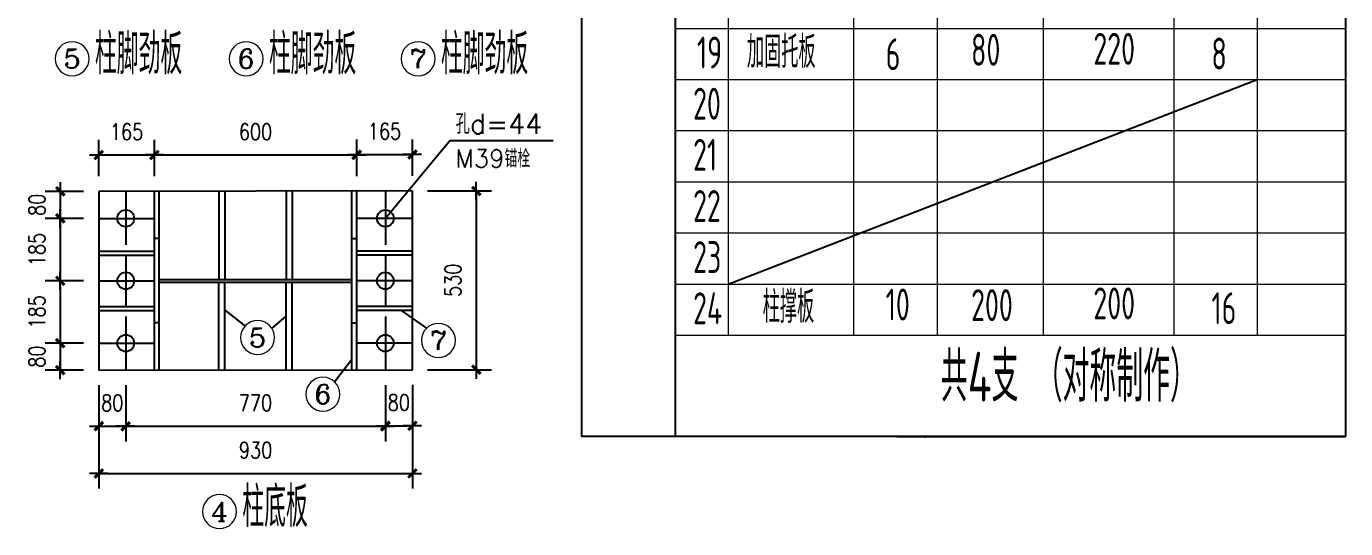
# Model space of a CAD drawing. Header units: millimetres. Extents: x 2451220 to 4527627, y -5186613 to -1639140.
# Drawn here: x 2491766 to 2499592, y -1736798 to -1733821 of the extents above; entities that cross this region are included whole.
import ezdxf
from ezdxf.enums import TextEntityAlignment as Align

# ---------------------------------------------------------------- set-up
doc = ezdxf.new("R2010")
doc.units = ezdxf.units.MM
doc.header["$LTSCALE"] = 1000
doc.header["$PDMODE"] = 34
doc.linetypes.add('CENTER', pattern=[50.8, 31.75, -6.35, 6.35, -6.35])
doc.layers.add('轴线层', color=1, linetype='CENTER', lineweight=15)
doc.layers.add('钢架', color=7, linetype='Continuous', lineweight=25)
doc.styles.add('COMPLEX', font='COMPLEX')
doc.styles.add('DIM_FONT', font='simplex.shx', dxfattribs={"width": 0.8, "bigfont": 'hztxt.shx'})
doc.styles.add('hz', font='gbenor.shx', dxfattribs={"width": 0.75, "height": 100, "bigfont": 'gbcbig.shx'})
doc.styles.get("Standard").update_dxf_attribs({"font": 'txt', "bigfont": 'gbcbig.shx'})
doc.dimstyles.new('WGH(2)', dxfattribs={"dimscale": 1.2, "dimtxt": 100, "dimasz": 0.5, "dimexe": 75, "dimexo": 75, "dimgap": 75, "dimtad": 1, "dimdec": 0, "dimlfac": 0.5, "dimzin": 0, "dimdsep": 46, "dimtxsty": 'DIM_FONT', "dimblk1": '_DIMX', "dimblk2": '_DIMX', "dimsah": 1, "dimcen": 0.09, "dimclrd": 3, "dimclre": 3, "dimclrt": 7, "dimadec": 0, "dimazin": 0, "dimtfac": 1, "dimtdec": 0, "dimtix": 1, "dimtmove": 2, "dimatfit": 3, "dimldrblk": '_DIMX', "dimfxl": 1, "dimtolj": 1, "dimtzin": 0, "dimarcsym": 0})

# ---------------------------------------------------------------- blocks, each defined once
blk = doc.blocks.new('轴线标号')
at = {"lineweight": 13}
blk.add_circle((0, 0), 0.5, dxfattribs=at)
at = {"layer": '钢架', "lineweight": 13, "style": 'COMPLEX', "width": 1.041667}
blk.add_attdef('A', text='', height=0.56, dxfattribs=at).set_placement((-0.25, -0.28), (0.25, -0.28), align=Align.FIT)
blk = doc.blocks.new('_DIMX')
blk.add_line((-150, 0), (150, 0))
at = {"const_width": 50}
blk.add_lwpolyline([(-70, -70), (70, 70)], dxfattribs=at)
blk = doc.blocks.new('*D1970')
at = {"color": 3, "lineweight": -2}
for p, q in [((2492195.6, -1735949), (2492195.6, -1736281.7)), ((2492355.6, -1735949), (2492355.6, -1736281.7)), ((2492195.3, -1736191.7), (2492194.9, -1736191.7)), ((2492195.6, -1736191.7), (2492355.6, -1736191.7)), ((2492356, -1736191.7), (2492356.3, -1736191.7))]:
    blk.add_line(p, q, dxfattribs=at)
at = {"layer": 'Defpoints', "color": 0}
for p in [(2492195.6, -1735859), (2492355.6, -1735859), (2492355.6, -1736191.7)]:
    blk.add_point(p, dxfattribs=at)
at = {"color": 3, "lineweight": -2, "xscale": 0.36, "yscale": 0.36, "zscale": 0.36}
blk.add_blockref('_DIMX', (2492195.6, -1736191.7), dxfattribs=at)
at = {"color": 3, "lineweight": -2, "xscale": 0.36, "yscale": 0.36, "zscale": 0.36, "rotation": 180}
blk.add_blockref('_DIMX', (2492355.6, -1736191.7), dxfattribs=at)
at = {"color": 7, "insert": (2492275.6, -1736053.7), "char_height": 96, "attachment_point": 5, "style": 'DIM_FONT'}
blk.add_mtext('\\A1;80', dxfattribs=at)
blk = doc.blocks.new('*D418')
at = {"color": 3, "lineweight": -2}
for p, q in [((2492355.6, -1735949), (2492355.6, -1736281.7)), ((2493895.6, -1735949), (2493895.6, -1736281.7)), ((2492356, -1736191.7), (2493895.3, -1736191.7))]:
    blk.add_line(p, q, dxfattribs=at)
at = {"layer": 'Defpoints', "color": 0}
for p in [(2492355.6, -1735859), (2493895.6, -1735859), (2493895.6, -1736191.7)]:
    blk.add_point(p, dxfattribs=at)
at = {"color": 3, "lineweight": -2, "xscale": 0.36, "yscale": 0.36, "zscale": 0.36, "rotation": 180}
blk.add_blockref('_DIMX', (2492355.6, -1736191.7), dxfattribs=at)
at = {"color": 3, "lineweight": -2, "xscale": 0.36, "yscale": 0.36, "zscale": 0.36}
blk.add_blockref('_DIMX', (2493895.6, -1736191.7), dxfattribs=at)
at = {"color": 7, "insert": (2493125.6, -1736053.7), "char_height": 96, "attachment_point": 5, "style": 'DIM_FONT'}
blk.add_mtext('\\A1;770', dxfattribs=at)
blk = doc.blocks.new('*D1971')
at = {"color": 3, "lineweight": -2}
for p, q in [((2493895.6, -1735949), (2493895.6, -1736279)), ((2494056, -1735946.3), (2494056, -1736279)), ((2493895.3, -1736189), (2493894.9, -1736189)), ((2493895.6, -1736189), (2494056, -1736189)), ((2494056.4, -1736189), (2494056.7, -1736189))]:
    blk.add_line(p, q, dxfattribs=at)
at = {"layer": 'Defpoints', "color": 0}
for p in [(2493895.6, -1735859), (2494056, -1735856.3), (2494056, -1736189)]:
    blk.add_point(p, dxfattribs=at)
at = {"color": 3, "lineweight": -2, "xscale": 0.36, "yscale": 0.36, "zscale": 0.36}
blk.add_blockref('_DIMX', (2493895.6, -1736189), dxfattribs=at)
at = {"color": 3, "lineweight": -2, "xscale": 0.36, "yscale": 0.36, "zscale": 0.36, "rotation": 180}
blk.add_blockref('_DIMX', (2494056, -1736189), dxfattribs=at)
at = {"color": 7, "insert": (2493975.8, -1736051), "char_height": 96, "attachment_point": 5, "style": 'DIM_FONT'}
blk.add_mtext('\\A1;80', dxfattribs=at)
blk = doc.blocks.new('*D1972')
at = {"color": 3, "lineweight": -2}
for p, q in [((2492105.6, -1734799), (2491877.2, -1734799)), ((2491967.2, -1734798.6), (2491967.2, -1734798.2)), ((2491967.2, -1734799), (2491967.2, -1734959)), ((2492105.6, -1734959), (2491877.2, -1734959)), ((2491967.2, -1734959.3), (2491967.2, -1734959.7))]:
    blk.add_line(p, q, dxfattribs=at)
at = {"layer": 'Defpoints', "color": 0}
for p in [(2492195.6, -1734799), (2491967.2, -1734959), (2492195.6, -1734959)]:
    blk.add_point(p, dxfattribs=at)
at = {"color": 3, "lineweight": -2, "xscale": 0.36, "yscale": 0.36, "zscale": 0.36}
for p, rotation in [((2491967.2, -1734799), 270), ((2491967.2, -1734959), 90)]:
    blk.add_blockref('_DIMX', p, dxfattribs=dict(at, rotation=rotation))
at = {"color": 7, "insert": (2491829.2, -1734879), "char_height": 96, "attachment_point": 5, "rotation": 90, "style": 'DIM_FONT'}
blk.add_mtext('\\A1;80', dxfattribs=at)
blk = doc.blocks.new('*D1973')
at = {"color": 3, "lineweight": -2}
for p, q in [((2492105.6, -1734959), (2491877.2, -1734959)), ((2491967.2, -1734959.3), (2491967.2, -1735328.6)), ((2492105.6, -1735329), (2491877.2, -1735329))]:
    blk.add_line(p, q, dxfattribs=at)
at = {"layer": 'Defpoints', "color": 0}
for p in [(2492195.6, -1734959), (2491967.2, -1735329), (2492195.6, -1735329)]:
    blk.add_point(p, dxfattribs=at)
at = {"color": 3, "lineweight": -2, "xscale": 0.36, "yscale": 0.36, "zscale": 0.36}
for p, rotation in [((2491967.2, -1734959), 90), ((2491967.2, -1735329), 270)]:
    blk.add_blockref('_DIMX', p, dxfattribs=dict(at, rotation=rotation))
at = {"color": 7, "insert": (2491829.2, -1735144), "char_height": 96, "attachment_point": 5, "rotation": 90, "style": 'DIM_FONT'}
blk.add_mtext('\\A1;185', dxfattribs=at)
blk = doc.blocks.new('*D1974')
at = {"color": 3, "lineweight": -2}
for p, q in [((2492105.6, -1735329), (2491877.2, -1735329)), ((2491967.2, -1735329.3), (2491967.2, -1735698.6)), ((2492105.6, -1735699), (2491877.2, -1735699))]:
    blk.add_line(p, q, dxfattribs=at)
at = {"layer": 'Defpoints', "color": 0}
for p in [(2492195.6, -1735329), (2491967.2, -1735699), (2492195.6, -1735699)]:
    blk.add_point(p, dxfattribs=at)
at = {"color": 3, "lineweight": -2, "xscale": 0.36, "yscale": 0.36, "zscale": 0.36}
for p, rotation in [((2491967.2, -1735329), 90), ((2491967.2, -1735699), 270)]:
    blk.add_blockref('_DIMX', p, dxfattribs=dict(at, rotation=rotation))
at = {"color": 7, "insert": (2491829.2, -1735514), "char_height": 96, "attachment_point": 5, "rotation": 90, "style": 'DIM_FONT'}
blk.add_mtext('\\A1;185', dxfattribs=at)
blk = doc.blocks.new('*D1975')
at = {"color": 3, "lineweight": -2}
for p, q in [((2492105.6, -1735699), (2491877.2, -1735699)), ((2491967.2, -1735698.6), (2491967.2, -1735698.2)), ((2491967.2, -1735699), (2491967.2, -1735859)), ((2492105.6, -1735859), (2491877.2, -1735859)), ((2491967.2, -1735859.3), (2491967.2, -1735859.7))]:
    blk.add_line(p, q, dxfattribs=at)
at = {"layer": 'Defpoints', "color": 0}
for p in [(2492195.6, -1735699), (2491967.2, -1735859), (2492195.6, -1735859)]:
    blk.add_point(p, dxfattribs=at)
at = {"color": 3, "lineweight": -2, "xscale": 0.36, "yscale": 0.36, "zscale": 0.36}
for p, rotation in [((2491967.2, -1735699), 270), ((2491967.2, -1735859), 90)]:
    blk.add_blockref('_DIMX', p, dxfattribs=dict(at, rotation=rotation))
at = {"color": 7, "insert": (2491829.2, -1735779), "char_height": 96, "attachment_point": 5, "rotation": 90, "style": 'DIM_FONT'}
blk.add_mtext('\\A1;80', dxfattribs=at)
blk = doc.blocks.new('*D1976')
at = {"color": 3, "lineweight": -2}
for p, q in [((2492195.6, -1734709), (2492195.6, -1734493.3)), ((2492525.6, -1734709), (2492525.6, -1734493.3)), ((2492195.3, -1734583.3), (2492194.9, -1734583.3)), ((2492195.6, -1734583.3), (2492525.6, -1734583.3)), ((2492526, -1734583.3), (2492526.3, -1734583.3))]:
    blk.add_line(p, q, dxfattribs=at)
at = {"layer": 'Defpoints', "color": 0}
for p in [(2492525.6, -1734583.3), (2492195.6, -1734799), (2492525.6, -1734799)]:
    blk.add_point(p, dxfattribs=at)
at = {"color": 3, "lineweight": -2, "xscale": 0.36, "yscale": 0.36, "zscale": 0.36}
blk.add_blockref('_DIMX', (2492195.6, -1734583.3), dxfattribs=at)
at = {"color": 3, "lineweight": -2, "xscale": 0.36, "yscale": 0.36, "zscale": 0.36, "rotation": 180}
blk.add_blockref('_DIMX', (2492525.6, -1734583.3), dxfattribs=at)
at = {"color": 7, "insert": (2492360.6, -1734445.3), "char_height": 96, "attachment_point": 5, "style": 'DIM_FONT'}
blk.add_mtext('\\A1;165', dxfattribs=at)
blk = doc.blocks.new('*D1977')
at = {"color": 3, "lineweight": -2}
for p, q in [((2492525.6, -1734709), (2492525.6, -1734493.3)), ((2493725.6, -1734709), (2493725.6, -1734493.3)), ((2492526, -1734583.3), (2493725.3, -1734583.3))]:
    blk.add_line(p, q, dxfattribs=at)
at = {"layer": 'Defpoints', "color": 0}
for p in [(2493725.6, -1734583.3), (2492525.6, -1734799), (2493725.6, -1734799)]:
    blk.add_point(p, dxfattribs=at)
at = {"color": 3, "lineweight": -2, "xscale": 0.36, "yscale": 0.36, "zscale": 0.36, "rotation": 180}
blk.add_blockref('_DIMX', (2492525.6, -1734583.3), dxfattribs=at)
at = {"color": 3, "lineweight": -2, "xscale": 0.36, "yscale": 0.36, "zscale": 0.36}
blk.add_blockref('_DIMX', (2493725.6, -1734583.3), dxfattribs=at)
at = {"color": 7, "insert": (2493125.6, -1734445.3), "char_height": 96, "attachment_point": 5, "style": 'DIM_FONT'}
blk.add_mtext('\\A1;600', dxfattribs=at)
blk = doc.blocks.new('*D1978')
at = {"color": 3, "lineweight": -2}
for p, q in [((2493725.6, -1734709), (2493725.6, -1734490.6)), ((2494056, -1734706.3), (2494056, -1734490.6)), ((2493725.3, -1734580.6), (2493724.9, -1734580.6)), ((2493725.6, -1734580.6), (2494056, -1734580.6)), ((2494056.4, -1734580.6), (2494056.7, -1734580.6))]:
    blk.add_line(p, q, dxfattribs=at)
at = {"layer": 'Defpoints', "color": 0}
for p in [(2494056, -1734580.6), (2493725.6, -1734799), (2494056, -1734796.3)]:
    blk.add_point(p, dxfattribs=at)
at = {"color": 3, "lineweight": -2, "xscale": 0.36, "yscale": 0.36, "zscale": 0.36}
blk.add_blockref('_DIMX', (2493725.6, -1734580.6), dxfattribs=at)
at = {"color": 3, "lineweight": -2, "xscale": 0.36, "yscale": 0.36, "zscale": 0.36, "rotation": 180}
blk.add_blockref('_DIMX', (2494056, -1734580.6), dxfattribs=at)
at = {"color": 7, "insert": (2493890.8, -1734442.6), "char_height": 96, "attachment_point": 5, "style": 'DIM_FONT'}
blk.add_mtext('\\A1;165', dxfattribs=at)
blk = doc.blocks.new('*D1979')
at = {"color": 3, "lineweight": -2}
for p, q in [((2494146, -1734796.3), (2494525, -1734796.3)), ((2494435, -1734796.6), (2494435, -1735855.9)), ((2494146, -1735856.3), (2494525, -1735856.3))]:
    blk.add_line(p, q, dxfattribs=at)
at = {"layer": 'Defpoints', "color": 0}
for p in [(2494056, -1734796.3), (2494056, -1735856.3), (2494435, -1735856.3)]:
    blk.add_point(p, dxfattribs=at)
at = {"color": 3, "lineweight": -2, "xscale": 0.36, "yscale": 0.36, "zscale": 0.36}
for p, rotation in [((2494435, -1734796.3), 90), ((2494435, -1735856.3), 270)]:
    blk.add_blockref('_DIMX', p, dxfattribs=dict(at, rotation=rotation))
at = {"color": 7, "insert": (2494297, -1735326.3), "char_height": 96, "attachment_point": 5, "rotation": 90, "style": 'DIM_FONT'}
blk.add_mtext('\\A1;530', dxfattribs=at)
blk = doc.blocks.new('*D1980')
at = {"color": 3, "lineweight": -2}
for p, q in [((2492195.6, -1735949), (2492195.6, -1736561.4)), ((2494056, -1735946.3), (2494056, -1736561.4)), ((2492196, -1736471.4), (2494055.6, -1736471.4))]:
    blk.add_line(p, q, dxfattribs=at)
at = {"layer": 'Defpoints', "color": 0}
for p in [(2492195.6, -1735859), (2494056, -1735856.3), (2494056, -1736471.4)]:
    blk.add_point(p, dxfattribs=at)
at = {"color": 3, "lineweight": -2, "xscale": 0.36, "yscale": 0.36, "zscale": 0.36, "rotation": 180}
blk.add_blockref('_DIMX', (2492195.6, -1736471.4), dxfattribs=at)
at = {"color": 3, "lineweight": -2, "xscale": 0.36, "yscale": 0.36, "zscale": 0.36}
blk.add_blockref('_DIMX', (2494056, -1736471.4), dxfattribs=at)
at = {"color": 7, "insert": (2493125.8, -1736333.4), "char_height": 96, "attachment_point": 5, "style": 'DIM_FONT'}
blk.add_mtext('\\A1;930', dxfattribs=at)

msp = doc.modelspace()

# ---------------------------------------------------------------- linework, layer by layer
at = {"color": 1}
for p, q in [((2495058.8, -1728203.7), (2495058.8, -1736251.5)), ((2495617.8, -1736251.5), (2495617.8, -1728844.4))]:
    msp.add_line(p, q, dxfattribs=at)
for p, q in [((2499592, -1728203.7), (2499592, -1736251.5)), ((2495929.8, -1735348.5), (2499068, -1734135.7)), ((2494280.3, -1734496.6), (2493895.6, -1734959)), ((2494280.3, -1734496.6), (2494891.8, -1734496.6)), ((2494056, -1734796.3), (2492195.6, -1734799)), ((2492195.6, -1734799), (2492195.6, -1735859)), ((2492355.6, -1734799), (2492355.6, -1735117)), ((2492525.6, -1735859), (2492525.6, -1734799)), ((2492553.6, -1735859), (2492553.6, -1734799)), ((2492907.6, -1734799), (2492907.6, -1735321)), ((2492943.6, -1734799), (2492943.6, -1735321)), ((2493307.6, -1734799), (2493307.6, -1735321)), ((2493343.6, -1734799), (2493343.6, -1735321)), ((2493697.6, -1735859), (2493697.6, -1734799)), ((2493725.6, -1735859), (2493725.6, -1734799)), ((2493895.6, -1734799), (2493895.6, -1735117)), ((2494056, -1735856.3), (2494056, -1734796.3)), ((2492195.6, -1734959), (2492525.6, -1734959)), ((2494055.6, -1734959), (2493725.6, -1734959)), ((2492553.6, -1735079), (2492525.6, -1735079)), ((2493697.6, -1735079), (2493725.6, -1735079)), ((2492195.6, -1735152.7), (2492525.6, -1735152.7)), ((2492195.6, -1735176.7), (2492525.6, -1735176.7)), ((2492355.6, -1735176.7), (2492355.6, -1735481.3)), ((2494055.6, -1735152.7), (2493725.6, -1735152.7)), ((2494055.6, -1735176.7), (2493725.6, -1735176.7)), ((2493895.6, -1735176.7), (2493895.6, -1735481.3)), ((2492195.6, -1735329), (2492525.6, -1735329)), ((2492553.6, -1735321), (2493697.6, -1735321)), ((2492553.6, -1735337), (2493697.6, -1735337)), ((2492907.6, -1735859), (2492907.6, -1735337)), ((2492943.6, -1735859), (2492943.6, -1735337)), ((2493307.6, -1735859), (2493307.6, -1735337)), ((2493343.6, -1735859), (2493343.6, -1735337)), ((2494055.6, -1735329), (2493725.6, -1735329)), ((2492195.6, -1735481.3), (2492525.6, -1735481.3)), ((2492195.6, -1735505.3), (2492525.6, -1735505.3)), ((2493063.9, -1735597), (2492943.6, -1735502.4)), ((2494055.6, -1735481.3), (2493725.6, -1735481.3)), ((2494055.6, -1735505.3), (2493725.6, -1735505.3)), ((2494141.3, -1735609.2), (2493990.9, -1735505.3)), ((2492355.6, -1735541), (2492355.6, -1735859)), ((2492553.6, -1735579), (2492525.6, -1735579)), ((2493222.7, -1735611.2), (2493307.6, -1735538)), ((2493697.6, -1735579), (2493725.6, -1735579)), ((2493895.6, -1735541), (2493895.6, -1735859)), ((2492195.6, -1735699), (2492525.6, -1735699)), ((2494055.6, -1735699), (2493725.6, -1735699)), ((2493594.4, -1735928), (2493697.6, -1735793)), ((2492195.6, -1735859), (2494056, -1735856.3)), ((2496930.8, -1736251.5), (2499592, -1736251.5))]:
    msp.add_line(p, q)
at = {"lineweight": -3}
msp.add_line((2499592, -1736251.5), (2495058.8, -1736251.5), dxfattribs=at)
for centre in [(2492355.6, -1734959), (2493895.6, -1734959), (2492355.6, -1735329), (2493895.6, -1735329), (2492355.6, -1735699), (2493895.6, -1735699)]:
    msp.add_circle(centre, 50)
at = {"layer": '钢架', "lineweight": 13}
for p, q in [((2495929.8, -1728203.7), (2495929.8, -1735651.7)), ((2496673.4, -1728203.7), (2496673.4, -1733857.7)), ((2497798.8, -1728203.7), (2497798.8, -1734135.7)), ((2498572.8, -1728203.7), (2498572.8, -1735651.7)), ((2499068, -1728203.7), (2499068, -1735651.7)), ((2497169.3, -1731598.7), (2497169.3, -1735651.7)), ((2495617.8, -1733832.5), (2499592, -1733832.5)), ((2495617.8, -1733832.5), (2499592, -1733832.5)), ((2495617.8, -1733832.5), (2499592, -1733832.5)), ((2495617.8, -1733832.5), (2499592, -1733832.5)), ((2495617.8, -1733832.5), (2499592, -1733832.5)), ((2496673.4, -1733857.7), (2496673.4, -1735651.7)), ((2495617.8, -1734135.7), (2499592, -1734135.7)), ((2497798.8, -1734128.4), (2497798.8, -1735651.7)), ((2497798.8, -1734135.7), (2497798.8, -1735651.7)), ((2495617.8, -1734438.9), (2499592, -1734438.9)), ((2497798.8, -1734431.6), (2497798.8, -1735651.7)), ((2495617.8, -1734742.1), (2499592, -1734742.1)), ((2495617.8, -1734742.1), (2499592, -1734742.1)), ((2497798.8, -1734742.1), (2497798.8, -1735369.6)), ((2495617.8, -1735045.3), (2499592, -1735045.3)), ((2495617.8, -1735348.5), (2499592, -1735348.5)), ((2497798.8, -1735341.2), (2497798.8, -1735649.8)), ((2497798.8, -1735565.8), (2497798.8, -1735574.5)), ((2495617.8, -1735651.7), (2499592, -1735651.7)), ((2497098, -1736251.5), (2497098, -1736260.2))]:
    msp.add_line(p, q, dxfattribs=at)

# ---------------------------------------------------------------- block references
ref = msp.add_blockref('轴线标号', (2492037.7, -1734012.9), dxfattribs=dict(xscale=-201.8218843135983, yscale=201.8218843135983, zscale=201.8218843136332))
ref.add_attrib('A', '5', dxfattribs={"layer": '钢架', "lineweight": 13, "height": 113, "style": 'COMPLEX', "width": 1.339286}).set_placement((2491987.2, -1734069.4), (2492088.1, -1734069.4), align=Align.FIT)
ref = msp.add_blockref('轴线标号', (2493069.9, -1734012.9), dxfattribs=dict(xscale=-201.8218843135983, yscale=201.8218843135983, zscale=201.8218843136332))
ref.add_attrib('A', '6', dxfattribs={"layer": '钢架', "lineweight": 13, "height": 113, "style": 'COMPLEX', "width": 1.339286}).set_placement((2493019.5, -1734069.4), (2493120.4, -1734069.4), align=Align.FIT)
ref = msp.add_blockref('轴线标号', (2494089.9, -1734012.9), dxfattribs=dict(xscale=-201.8218843135983, yscale=201.8218843135983, zscale=201.8218843136332))
ref.add_attrib('A', '7', dxfattribs={"layer": '钢架', "lineweight": 13, "height": 113, "style": 'COMPLEX', "width": 1.339286}).set_placement((2494039.5, -1734069.4), (2494140.4, -1734069.4), align=Align.FIT)
ref = msp.add_blockref('轴线标号', (2493137.8, -1735665.7), dxfattribs=dict(xscale=-201.8218843135983, yscale=201.8218843135983, zscale=201.8218843136332))
ref.add_attrib('A', '5', dxfattribs={"layer": '钢架', "lineweight": 13, "height": 113, "style": 'COMPLEX', "width": 1.339286}).set_placement((2493087.3, -1735722.3), (2493188.2, -1735722.3), align=Align.FIT)
ref = msp.add_blockref('轴线标号', (2494210.5, -1735682.7), dxfattribs=dict(xscale=-201.8218843135983, yscale=201.8218843135983, zscale=201.8218843136332))
ref.add_attrib('A', '7', dxfattribs={"layer": '钢架', "lineweight": 13, "height": 113, "style": 'COMPLEX', "width": 1.339286}).set_placement((2494160.1, -1735739.2), (2494261, -1735739.2), align=Align.FIT)
ref = msp.add_blockref('轴线标号', (2493525.5, -1736001.7), dxfattribs=dict(xscale=-201.8218843135983, yscale=201.8218843135983, zscale=201.8218843136332))
ref.add_attrib('A', '6', dxfattribs={"layer": '钢架', "lineweight": 13, "height": 113, "style": 'COMPLEX', "width": 1.339286}).set_placement((2493475, -1736058.2), (2493575.9, -1736058.2), align=Align.FIT)
ref = msp.add_blockref('轴线标号', (2492911.8, -1736697.6), dxfattribs=dict(xscale=-201.8218843135983, yscale=201.8218843135983, zscale=201.8218843136332))
ref.add_attrib('A', '4', dxfattribs={"layer": '钢架', "lineweight": 13, "height": 113, "style": 'COMPLEX', "width": 1.171875}).set_placement((2492861.4, -1736754.1), (2492962.3, -1736754.1), align=Align.FIT)

# ---------------------------------------------------------------- texts
at = {"layer": '轴线层', "color": 0, "linetype": 'ByBlock', "attachment_point": 1}
for s, insert, char_height, own_width in [('孔d=44', (2494312.6, -1734340), 117.6, 1446.473), ('M39锚栓', (2494312, -1734551.5), 105.84, 1301.826)]:
    msp.add_mtext_dynamic_manual_height_columns(s, width=1506.743, gutter_width=12.5, heights=[336], dxfattribs=dict(at, insert=insert, char_height=char_height)).dxf.set("width", own_width)
at = {"layer": '钢架', "lineweight": 13, "attachment_point": 1, "style": 'hz'}
for s, insert, char_height, width in [('柱脚劲板', (2492172.7, -1733865), 240, 983.576), ('柱脚劲板', (2493205, -1733865), 240, 983.576), ('柱脚劲板', (2494225, -1733865), 240, 983.576), ('19', (2495744.3, -1733881.6), 188.86, 774.007), ('加固托板', (2496040.3, -1733878.3), 188.86, 774.007), ('\\pi400,t600;    80', (2496662.9, -1733865.1), 188.863, 1172.138), ('\\pi400,t600;    220', (2497388.2, -1733859.4), 188.863, 1172.138), ('\\pi400,t600;  8', (2498242.6, -1733887.7), 188.863, 1172.138), ('\\pi400,t600;    6', (2496156.5, -1733891.5), 188.863, 1172.138), ('20', (2495720.9, -1734184.8), 188.86, 774.007), ('21', (2495720.9, -1734488), 188.86, 774.007), ('22', (2495720.9, -1734791.2), 188.86, 774.007), ('23', (2495720.9, -1735094.4), 188.86, 774.007), ('  柱撑板', (2495980.3, -1735389.8), 188.86, 774.007), ('\\pi400,t600;    10', (2496156.5, -1735375.2), 188.863, 1172.138), ('\\pi400,t600;    200', (2497388.2, -1735368.9), 188.863, 1172.138), ('24', (2495720.9, -1735397.6), 188.86, 774.007), ('\\pi400,t600;    200', (2496662.9, -1735379.2), 188.863, 1172.138), ('\\pi400,t600;  16', (2498242.6, -1735397.2), 188.863, 1172.138), ('共4支', (2497190.5, -1735750.5), 295.1, 946.647), ('（对称制作）', (2497753.7, -1735750.5), 295.1, 946.647), ('柱底板', (2493046.9, -1736549.6), 240, 983.576)]:
    msp.add_mtext(s, dxfattribs=dict(at, insert=insert, char_height=char_height, width=width))

# ---------------------------------------------------------------- dimensions: what is measured, and where the dimension line sits
for base, p1, p2, picture, middle in [((2492525.6, -1734583.3), (2492195.6, -1734799), (2492525.6, -1734799), '*D1976', (2492360.6, -1734445.3)), ((2493725.6, -1734583.3), (2492525.6, -1734799), (2493725.6, -1734799), '*D1977', (2493125.6, -1734445.3)), ((2494056, -1734580.6), (2493725.6, -1734799), (2494056, -1734796.3), '*D1978', (2493890.8, -1734442.6)), ((2494056, -1736471.4), (2492195.6, -1735859), (2494056, -1735856.3), '*D1980', (2493125.8, -1736333.4)), ((2492355.6, -1736191.7), (2492195.6, -1735859), (2492355.6, -1735859), '*D1970', (2492275.6, -1736053.7)), ((2493895.6, -1736191.7), (2492355.6, -1735859), (2493895.6, -1735859), '*D418', (2493125.6, -1736053.7)), ((2494056, -1736189), (2493895.6, -1735859), (2494056, -1735856.3), '*D1971', (2493975.8, -1736051))]:
    dim = msp.add_linear_dim(base=base, p1=p1, p2=p2, dimstyle='WGH(2)', override={"dimtxt": 80, "dimasz": 0.3})
    dim.commit()
    dim.dimension.update_dxf_attribs({"geometry": picture, "text_midpoint": middle})
for base, p1, p2, picture, middle in [((2491967.2, -1734959), (2492195.6, -1734799), (2492195.6, -1734959), '*D1972', (2491829.2, -1734879)), ((2494435, -1735856.3), (2494056, -1734796.3), (2494056, -1735856.3), '*D1979', (2494297, -1735326.3)), ((2491967.2, -1735329), (2492195.6, -1734959), (2492195.6, -1735329), '*D1973', (2491829.2, -1735144)), ((2491967.2, -1735699), (2492195.6, -1735329), (2492195.6, -1735699), '*D1974', (2491829.2, -1735514)), ((2491967.2, -1735859), (2492195.6, -1735699), (2492195.6, -1735859), '*D1975', (2491829.2, -1735779))]:
    dim = msp.add_linear_dim(base=base, p1=p1, p2=p2, angle=90, dimstyle='WGH(2)', override={"dimtxt": 80, "dimasz": 0.3})
    dim.commit()
    dim.dimension.update_dxf_attribs({"geometry": picture, "text_midpoint": middle})

doc.saveas('drawing.dxf')
